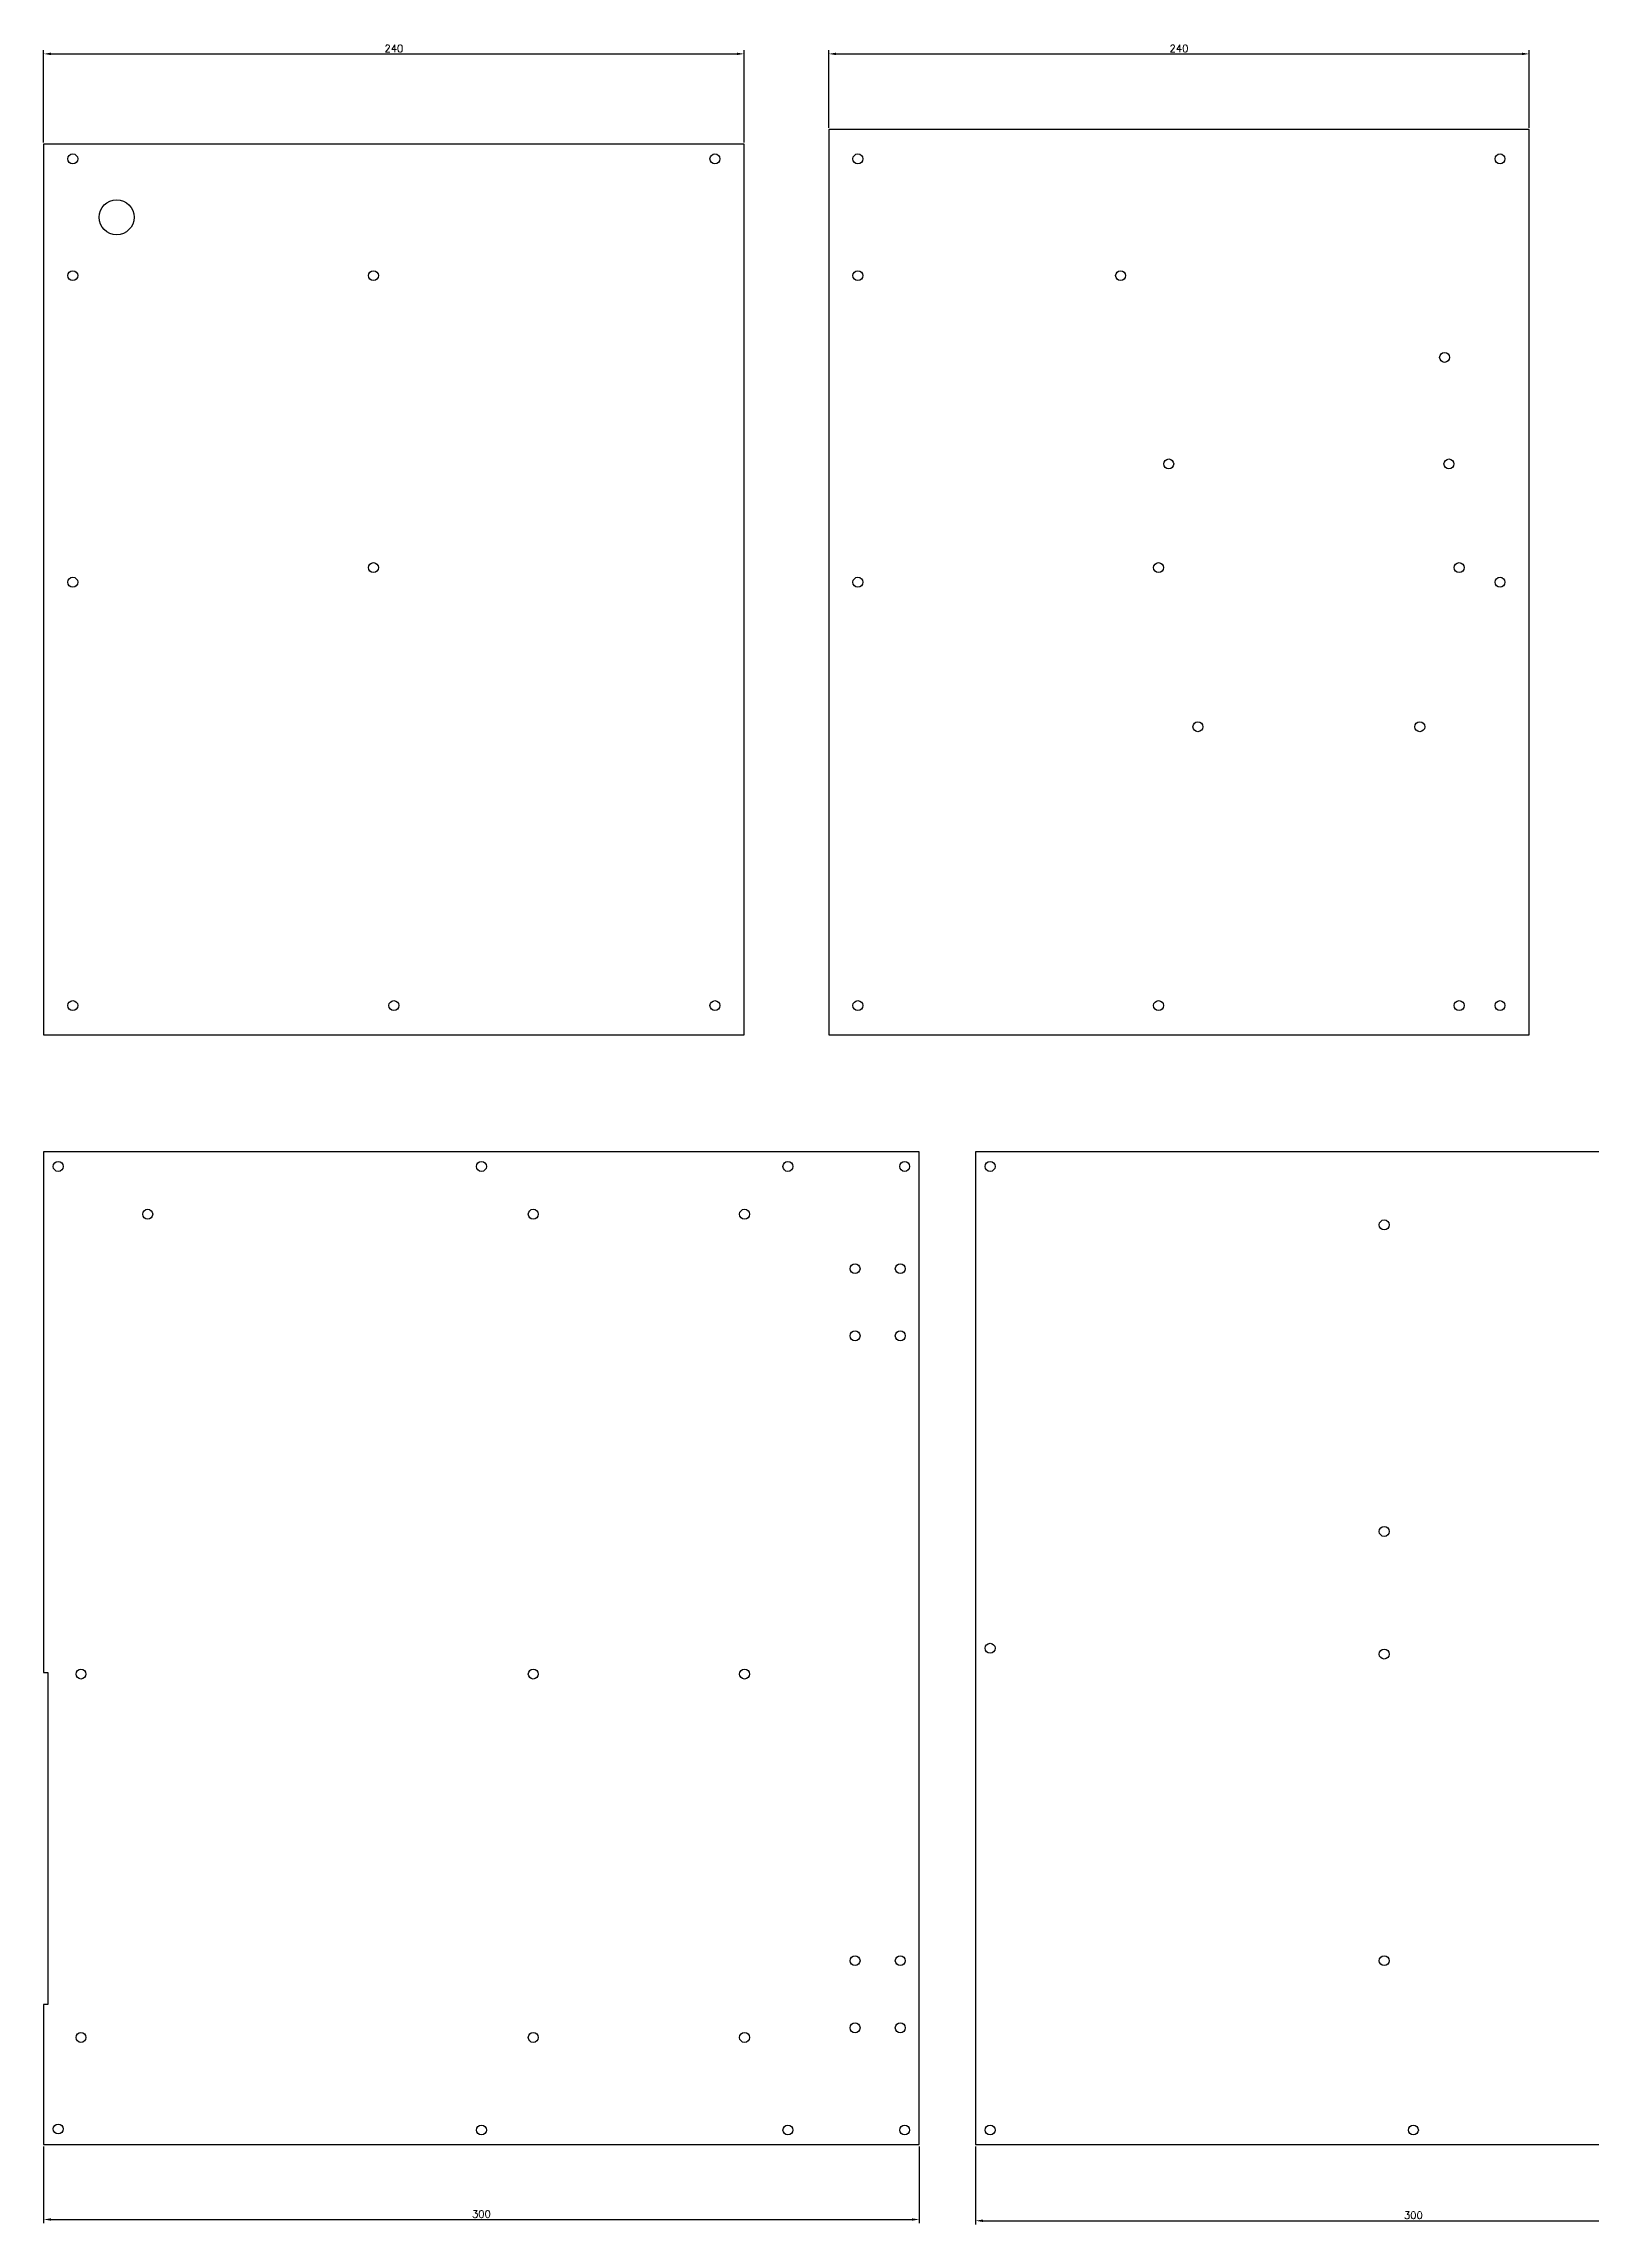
# Model space of a CAD drawing. Header units: millimetres. Extents: x 48 to 2498, y 44 to 791.
# Drawn here: x 48 to 579, y 44 to 791 of the extents above; entities that cross this region are included whole.
import ezdxf

# ---------------------------------------------------------------- set-up
doc = ezdxf.new("R2010")
doc.units = ezdxf.units.MM
for name, color, linetype in [('主板托开孔', 7, 'Continuous'), ('六面螺母开孔', 212, 'Continuous'), ('硬盘托架开孔', 7, 'Continuous')]:
    doc.layers.add(name, color=color, linetype=linetype)
doc.styles.get("Standard").update_dxf_attribs({"font": 'txt', "bigfont": 'gbcbig.shx'})
doc.dimstyles.new('ISO-25', dxfattribs={"dimtxt": 2.5, "dimasz": 2.5, "dimexe": 1.25, "dimexo": 0.625, "dimtad": 1, "dimtxsty": 'Standard', "dimcen": 2.5, "dimadec": 0, "dimazin": 0, "dimtfac": 1, "dimtmove": 0, "dimatfit": 3, "dimfxl": 1, "dimarcsym": 0})

# ---------------------------------------------------------------- blocks, each defined once
blk = doc.blocks.new('*D18')
at = {"color": 0, "lineweight": -2}
for p, q in [((48.4, 70.85), (48.4, 44.58)), ((348.4, 70.85), (348.4, 44.58)), ((50.9, 45.83), (345.9, 45.83))]:
    blk.add_line(p, q, dxfattribs=at)
at = {"color": 0}
for points in [[(50.9, 46.24), (50.9, 45.41), (48.4, 45.83)], [(345.9, 45.41), (345.9, 46.24), (348.4, 45.83)]]:
    blk.add_solid(points, dxfattribs=at)
at = {"layer": 'Defpoints', "color": 0}
for p in [(48.4, 71.48), (348.4, 71.48), (348.4, 45.83)]:
    blk.add_point(p, dxfattribs=at)
at = {"color": 0, "insert": (198.4, 47.7), "char_height": 2.5, "attachment_point": 5}
blk.add_mtext('300', dxfattribs=at)
blk = doc.blocks.new('*D19')
at = {"color": 0, "lineweight": -2}
for p, q in [((367.68, 70.85), (367.68, 44.16)), ((667.68, 70.85), (667.68, 44.16)), ((370.18, 45.41), (665.18, 45.41))]:
    blk.add_line(p, q, dxfattribs=at)
at = {"color": 0}
for points in [[(370.18, 45.83), (370.18, 44.99), (367.68, 45.41)], [(665.18, 44.99), (665.18, 45.83), (667.68, 45.41)]]:
    blk.add_solid(points, dxfattribs=at)
at = {"layer": 'Defpoints', "color": 0}
for p in [(367.68, 71.48), (667.68, 71.48), (667.68, 45.41)]:
    blk.add_point(p, dxfattribs=at)
at = {"color": 0, "insert": (517.68, 47.28), "char_height": 2.5, "attachment_point": 5}
blk.add_mtext('300', dxfattribs=at)
blk = doc.blocks.new('*D23')
at = {"color": 0, "lineweight": -2}
for p, q in [((317.37, 762.21), (317.37, 788.79)), ((319.87, 787.54), (554.87, 787.54)), ((557.37, 762.21), (557.37, 788.79))]:
    blk.add_line(p, q, dxfattribs=at)
at = {"color": 0}
for points in [[(319.87, 787.96), (319.87, 787.12), (317.37, 787.54)], [(554.87, 787.12), (554.87, 787.96), (557.37, 787.54)]]:
    blk.add_solid(points, dxfattribs=at)
at = {"layer": 'Defpoints', "color": 0}
for p in [(557.37, 787.54), (317.37, 761.59), (557.37, 761.59)]:
    blk.add_point(p, dxfattribs=at)
at = {"color": 0, "insert": (437.37, 789.41), "char_height": 2.5, "attachment_point": 5}
blk.add_mtext('240', dxfattribs=at)
blk = doc.blocks.new('*D24')
at = {"color": 0, "lineweight": -2}
for p, q in [((48.4, 757.21), (48.4, 788.79)), ((50.9, 787.54), (285.9, 787.54)), ((288.4, 757.21), (288.4, 788.79))]:
    blk.add_line(p, q, dxfattribs=at)
at = {"color": 0}
for points in [[(50.9, 787.96), (50.9, 787.12), (48.4, 787.54)], [(285.9, 787.12), (285.9, 787.96), (288.4, 787.54)]]:
    blk.add_solid(points, dxfattribs=at)
at = {"layer": 'Defpoints', "color": 0}
for p in [(288.4, 787.54), (48.4, 756.59), (288.4, 756.59)]:
    blk.add_point(p, dxfattribs=at)
at = {"color": 0, "insert": (168.4, 789.41), "char_height": 2.5, "attachment_point": 5}
blk.add_mtext('240', dxfattribs=at)

msp = doc.modelspace()

# ---------------------------------------------------------------- linework, layer by layer
for points in [[(288.398, 451.589), (288.398, 756.589), (48.398, 756.589), (48.398, 451.589)], [(557.366, 451.589), (557.366, 761.589), (317.366, 761.589), (317.366, 451.589)], [(348.398, 71.479), (348.398, 411.479), (48.398, 411.479), (48.398, 233.144), (49.898, 233.144), (49.898, 119.474), (48.398, 119.474), (48.398, 71.479)], [(367.683, 71.479), (667.683, 71.479), (667.683, 411.479), (367.683, 411.479)]]:
    msp.add_lwpolyline(points, close=True)
msp.add_circle((73.398, 731.589), 6)
at = {"layer": '主板托开孔'}
for centre in [(84.068, 390.127), (216.148, 390.127), (288.538, 390.127), (61.208, 232.647), (216.148, 232.647), (288.538, 232.647), (61.208, 108.187), (216.148, 108.187), (288.538, 108.187)]:
    msp.add_circle(centre, 1.7, dxfattribs=at)
at = {"layer": '六面螺母开孔'}
for centre in [(58.398, 751.589), (278.398, 751.589), (327.366, 751.589), (547.366, 751.589), (58.398, 711.589), (161.398, 711.589), (327.366, 711.589), (417.366, 711.589), (528.366, 683.589), (433.866, 647.089), (529.866, 647.089), (161.398, 611.589), (430.366, 611.589), (533.366, 611.589), (58.398, 606.589), (327.366, 606.589), (547.366, 606.589), (443.866, 557.089), (519.866, 557.089), (58.398, 461.589), (168.398, 461.589), (278.398, 461.589), (327.366, 461.589), (430.366, 461.589), (533.366, 461.589), (547.366, 461.589), (53.398, 406.479), (198.398, 406.479), (303.398, 406.479), (343.398, 406.479), (372.683, 406.479), (326.398, 371.479), (341.898, 371.479), (326.398, 348.479), (341.898, 348.479), (372.683, 241.479), (326.398, 134.479), (341.898, 134.479), (326.398, 111.479), (341.898, 111.479), (53.401, 76.835), (198.398, 76.479), (303.398, 76.479), (343.398, 76.479), (372.683, 76.479), (517.683, 76.479)]:
    msp.add_circle(centre, 1.7, dxfattribs=at)
at = {"layer": '硬盘托架开孔'}
for centre in [(507.683, 386.479), (507.683, 281.479), (507.683, 239.479), (507.683, 134.479)]:
    msp.add_circle(centre, 1.7, dxfattribs=at)

# ---------------------------------------------------------------- dimensions: what is measured, and where the dimension line sits
for base, p1, p2, picture, middle in [((288.398, 787.538), (48.398, 756.589), (288.398, 756.589), '*D24', (168.398, 787.538)), ((557.366, 787.538), (317.366, 761.589), (557.366, 761.589), '*D23', (437.366, 787.538))]:
    dim = msp.add_linear_dim(base=base, p1=p1, p2=p2, angle=180, dimstyle='ISO-25', override={"dimfxl": 1.25})
    dim.commit()
    dim.dimension.update_dxf_attribs({"geometry": picture, "text_midpoint": middle, "dimtype": 160})
for base, p1, p2, picture, middle in [((348.398, 45.825), (48.398, 71.479), (348.398, 71.479), '*D18', (198.398, 45.825)), ((667.683, 45.409), (367.683, 71.479), (667.683, 71.479), '*D19', (517.683, 45.409))]:
    dim = msp.add_linear_dim(base=base, p1=p1, p2=p2, dimstyle='ISO-25', override={"dimfxl": 1.25})
    dim.commit()
    dim.dimension.update_dxf_attribs({"geometry": picture, "text_midpoint": middle, "dimtype": 160})

doc.saveas('drawing.dxf')
